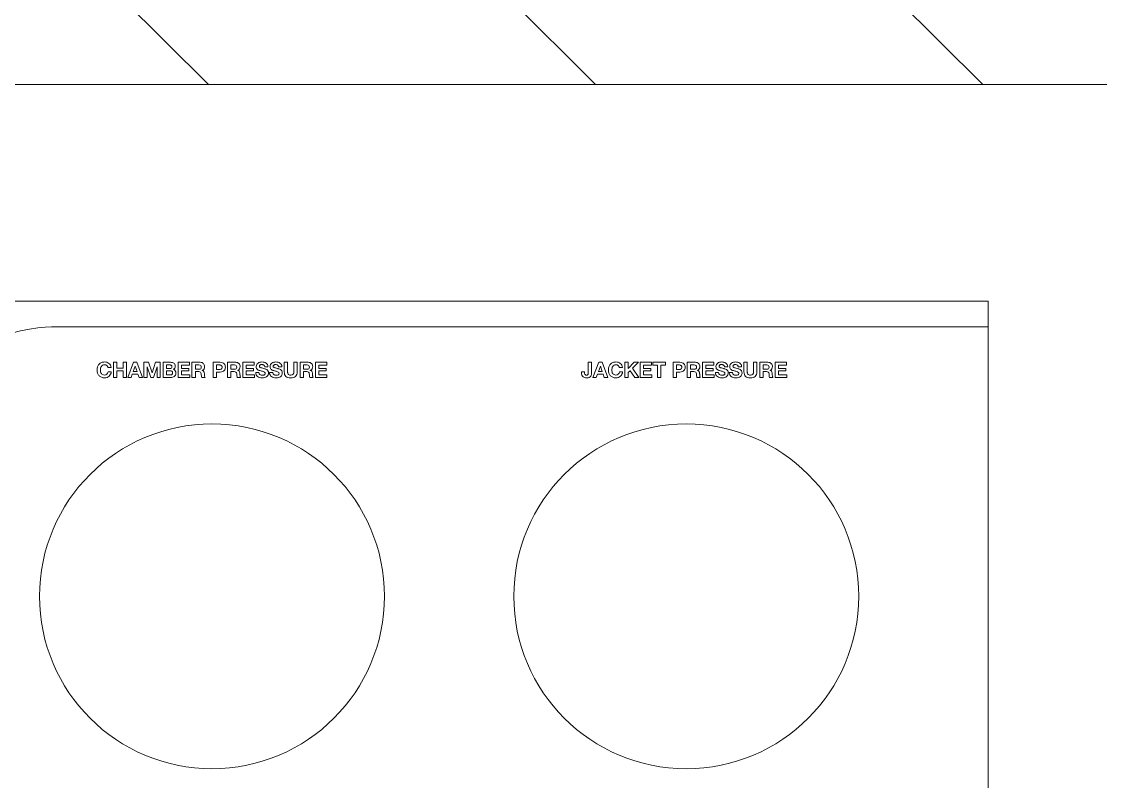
# Model space of a CAD drawing. Header units: millimetres. Extents: x 0 to 80449, y -23917 to 9476.
# Drawn here: x 10029.6 to 10279.8, y 4263.3 to 4439.6 of the extents above; entities that cross this region are included whole.
import ezdxf

# ---------------------------------------------------------------- set-up
doc = ezdxf.new("R2010")
doc.units = ezdxf.units.MM
doc.layers.get('0').update_dxf_attribs({"lineweight": 15})
doc.layers.add('D', color=3, linetype='Continuous', lineweight=13)

msp = doc.modelspace()

# ---------------------------------------------------------------- hatches: boundary and pattern name
at = {"layer": 'D'}
h = msp.add_hatch(dxfattribs=at)
h.set_pattern_fill('ANSI31', color=256, scale=20, angle=90, style=0)
h.set_pattern_definition([(135, (-17162.68, -4440.126), (-44.90128, -44.90128), [])])
h.paths.add_polyline_path([(10458.786, 4411.891), (11128.786, 4411.891), (11128.786, 5324.956), (8628.786, 5324.956), (8628.786, 4411.891), (9298.786, 4411.891), (9298.786, 2624.956), (9428.786, 2624.956), (9428.786, 4424.956), (10328.786, 4424.956), (10328.786, 2624.956), (10458.786, 2624.956)])

# ---------------------------------------------------------------- linework, layer by layer
for p, q in [((9428.786, 4424.956), (10328.786, 4424.956)), ((10253.786, 4374.706), (9503.786, 4374.706)), ((10253.786, 4154.706), (10253.786, 4374.706)), ((10038.71, 4368.706), (10253.786, 4368.706))]:
    msp.add_line(p, q)
for points in [[(10051.722, 4360.497), (10051.722, 4359.143), (10053.149, 4359.143), (10053.149, 4360.497), (10053.925, 4360.497), (10053.925, 4356.97), (10053.149, 4356.97), (10053.149, 4358.491), (10051.722, 4358.491), (10051.722, 4356.97), (10050.946, 4356.97), (10050.946, 4360.497), (10051.722, 4360.497)], [(10056.365, 4360.497), (10057.683, 4356.97), (10056.878, 4356.97), (10056.612, 4357.755), (10055.293, 4357.755), (10055.016, 4356.97), (10054.236, 4356.97), (10055.569, 4360.497), (10056.365, 4360.497)], [(10056.409, 4358.333), (10055.965, 4359.627), (10055.955, 4359.627), (10055.495, 4358.333), (10056.409, 4358.333)], [(10059.081, 4360.497), (10059.906, 4358.072), (10059.915, 4358.072), (10060.696, 4360.497), (10061.787, 4360.497), (10061.787, 4356.97), (10061.061, 4356.97), (10061.061, 4359.469), (10061.052, 4359.469), (10060.187, 4356.97), (10059.59, 4356.97), (10058.725, 4359.445), (10058.715, 4359.445), (10058.715, 4356.97), (10057.989, 4356.97), (10057.989, 4360.497), (10059.081, 4360.497)], [(10068.583, 4360.497), (10068.583, 4359.845), (10066.721, 4359.845), (10066.721, 4359.089), (10068.43, 4359.089), (10068.43, 4358.486), (10066.721, 4358.486), (10066.721, 4357.622), (10068.623, 4357.622), (10068.623, 4356.97), (10065.946, 4356.97), (10065.946, 4360.497), (10068.583, 4360.497)], [(10083.582, 4360.497), (10083.582, 4359.845), (10081.72, 4359.845), (10081.72, 4359.089), (10083.429, 4359.089), (10083.429, 4358.486), (10081.72, 4358.486), (10081.72, 4357.622), (10083.621, 4357.622), (10083.621, 4356.97), (10080.945, 4356.97), (10080.945, 4360.497), (10083.582, 4360.497)], [(10100.419, 4360.497), (10100.419, 4359.845), (10098.557, 4359.845), (10098.557, 4359.089), (10100.265, 4359.089), (10100.265, 4358.486), (10098.557, 4358.486), (10098.557, 4357.622), (10100.458, 4357.622), (10100.458, 4356.97), (10097.781, 4356.97), (10097.781, 4360.497), (10100.419, 4360.497)], [(10164.27, 4360.497), (10165.588, 4356.97), (10164.783, 4356.97), (10164.517, 4357.755), (10163.198, 4357.755), (10162.921, 4356.97), (10162.141, 4356.97), (10163.474, 4360.497), (10164.27, 4360.497)], [(10164.314, 4358.333), (10163.87, 4359.627), (10163.86, 4359.627), (10163.4, 4358.333), (10164.314, 4358.333)], [(10170.329, 4360.497), (10170.329, 4359.035), (10171.708, 4360.497), (10172.676, 4360.497), (10171.298, 4359.104), (10172.809, 4356.97), (10171.836, 4356.97), (10170.774, 4358.556), (10170.329, 4358.106), (10170.329, 4356.97), (10169.554, 4356.97), (10169.554, 4360.497), (10170.329, 4360.497)], [(10175.757, 4360.497), (10175.757, 4359.845), (10173.895, 4359.845), (10173.895, 4359.089), (10175.604, 4359.089), (10175.604, 4358.486), (10173.895, 4358.486), (10173.895, 4357.622), (10175.796, 4357.622), (10175.796, 4356.97), (10173.12, 4356.97), (10173.12, 4360.497), (10175.757, 4360.497)], [(10176.044, 4359.845), (10176.044, 4360.497), (10178.933, 4360.497), (10178.933, 4359.845), (10177.876, 4359.845), (10177.876, 4356.97), (10177.1, 4356.97), (10177.1, 4359.845), (10176.044, 4359.845)], [(10190.208, 4360.497), (10190.208, 4359.845), (10188.346, 4359.845), (10188.346, 4359.089), (10190.055, 4359.089), (10190.055, 4358.486), (10188.346, 4358.486), (10188.346, 4357.622), (10190.247, 4357.622), (10190.247, 4356.97), (10187.57, 4356.97), (10187.57, 4360.497), (10190.208, 4360.497)], [(10207.045, 4360.497), (10207.045, 4359.845), (10205.182, 4359.845), (10205.182, 4359.089), (10206.891, 4359.089), (10206.891, 4358.486), (10205.182, 4358.486), (10205.182, 4357.622), (10207.084, 4357.622), (10207.084, 4356.97), (10204.407, 4356.97), (10204.407, 4360.497), (10207.045, 4360.497)]]:
    msp.add_lwpolyline(points)
for centre in [(10073.786, 4306.206), (10183.786, 4306.206)]:
    msp.add_circle(centre, 40)
for points, knots in [([(10038.71, 4368.706), (10038.71, 4368.706), (10015.781, 4369.987), (10015.781, 4353.2), (10015.781, 4348.322), (10015.781, 4343.229), (10015.781, 4340.296)], [3, 3, 3, 3, 4, 4, 4, 4.5074258, 4.5074258, 4.5074258, 4.5074258]), ([(10049.549, 4359.556), (10049.503, 4359.63), (10049.445, 4359.695), (10049.376, 4359.751), (10049.307, 4359.807), (10049.228, 4359.85), (10049.141, 4359.882), (10049.054, 4359.913), (10048.963, 4359.929), (10048.867, 4359.929), (10048.693, 4359.929), (10048.545, 4359.895), (10048.423, 4359.827), (10048.301, 4359.76), (10048.202, 4359.669), (10048.126, 4359.556), (10048.051, 4359.442), (10047.995, 4359.313), (10047.961, 4359.168), (10047.926, 4359.023), (10047.909, 4358.873), (10047.909, 4358.719), (10047.909, 4358.57), (10047.926, 4358.426), (10047.961, 4358.286), (10047.995, 4358.146), (10048.051, 4358.02), (10048.126, 4357.909), (10048.202, 4357.797), (10048.301, 4357.707), (10048.423, 4357.639), (10048.545, 4357.572), (10048.693, 4357.538), (10048.867, 4357.538), (10049.104, 4357.538), (10049.289, 4357.611), (10049.423, 4357.755), (10049.556, 4357.9), (10049.638, 4358.091), (10049.667, 4358.328), (10049.667, 4358.328), (10050.418, 4358.328), (10050.418, 4358.328), (10050.398, 4358.108), (10050.347, 4357.909), (10050.265, 4357.731), (10050.183, 4357.553), (10050.074, 4357.402), (10049.939, 4357.276), (10049.804, 4357.151), (10049.646, 4357.056), (10049.465, 4356.99), (10049.284, 4356.924), (10049.084, 4356.891), (10048.867, 4356.891), (10048.597, 4356.891), (10048.354, 4356.938), (10048.139, 4357.032), (10047.923, 4357.126), (10047.741, 4357.255), (10047.593, 4357.42), (10047.445, 4357.584), (10047.331, 4357.778), (10047.252, 4358), (10047.173, 4358.222), (10047.134, 4358.462), (10047.134, 4358.719), (10047.134, 4358.982), (10047.173, 4359.226), (10047.252, 4359.452), (10047.331, 4359.678), (10047.445, 4359.874), (10047.593, 4360.042), (10047.741, 4360.21), (10047.923, 4360.342), (10048.139, 4360.437), (10048.354, 4360.533), (10048.597, 4360.58), (10048.867, 4360.58), (10049.062, 4360.58), (10049.245, 4360.553), (10049.418, 4360.497), (10049.591, 4360.441), (10049.745, 4360.359), (10049.882, 4360.252), (10050.019, 4360.145), (10050.132, 4360.013), (10050.221, 4359.854), (10050.309, 4359.696), (10050.365, 4359.515), (10050.388, 4359.311), (10050.388, 4359.311), (10049.638, 4359.311), (10049.638, 4359.311), (10049.625, 4359.4), (10049.595, 4359.482), (10049.549, 4359.556)], [0, 0, 0, 0, 1, 1, 1, 2, 2, 2, 3, 3, 3, 4, 4, 4, 5, 5, 5, 6, 6, 6, 7, 7, 7, 8, 8, 8, 9, 9, 9, 10, 10, 10, 11, 11, 11, 12, 12, 12, 13, 13, 13, 14, 14, 14, 15, 15, 15, 16, 16, 16, 17, 17, 17, 18, 18, 18, 19, 19, 19, 20, 20, 20, 21, 21, 21, 22, 22, 22, 23, 23, 23, 24, 24, 24, 25, 25, 25, 26, 26, 26, 27, 27, 27, 28, 28, 28, 29, 29, 29, 30, 30, 30, 31, 31, 31, 32, 32, 32, 32]), ([(10064.128, 4360.497), (10064.297, 4360.497), (10064.45, 4360.482), (10064.588, 4360.452), (10064.726, 4360.423), (10064.845, 4360.374), (10064.944, 4360.306), (10065.042, 4360.239), (10065.119, 4360.149), (10065.173, 4360.037), (10065.227, 4359.925), (10065.255, 4359.787), (10065.255, 4359.622), (10065.255, 4359.445), (10065.214, 4359.296), (10065.133, 4359.178), (10065.053, 4359.059), (10064.934, 4358.962), (10064.775, 4358.887), (10064.993, 4358.824), (10065.155, 4358.714), (10065.262, 4358.558), (10065.369, 4358.402), (10065.422, 4358.213), (10065.422, 4357.993), (10065.422, 4357.815), (10065.388, 4357.661), (10065.319, 4357.531), (10065.249, 4357.401), (10065.156, 4357.294), (10065.04, 4357.212), (10064.923, 4357.13), (10064.79, 4357.069), (10064.64, 4357.029), (10064.49, 4356.99), (10064.336, 4356.97), (10064.178, 4356.97), (10064.178, 4356.97), (10062.469, 4356.97), (10062.469, 4356.97), (10062.469, 4356.97), (10062.469, 4360.497), (10062.469, 4360.497), (10062.469, 4360.497), (10064.128, 4360.497), (10064.128, 4360.497)], [0, 0, 0, 0, 1, 1, 1, 2, 2, 2, 3, 3, 3, 4, 4, 4, 5, 5, 5, 6, 6, 6, 7, 7, 7, 8, 8, 8, 9, 9, 9, 10, 10, 10, 11, 11, 11, 12, 12, 12, 13, 13, 13, 14, 14, 14, 15, 15, 15, 15]), ([(10064.03, 4359.069), (10064.168, 4359.069), (10064.281, 4359.102), (10064.371, 4359.168), (10064.46, 4359.234), (10064.504, 4359.341), (10064.504, 4359.489), (10064.504, 4359.571), (10064.489, 4359.639), (10064.46, 4359.691), (10064.43, 4359.744), (10064.39, 4359.785), (10064.341, 4359.815), (10064.291, 4359.845), (10064.235, 4359.865), (10064.17, 4359.877), (10064.106, 4359.888), (10064.04, 4359.894), (10063.97, 4359.894), (10063.97, 4359.894), (10063.244, 4359.894), (10063.244, 4359.894), (10063.244, 4359.894), (10063.244, 4359.069), (10063.244, 4359.069), (10063.244, 4359.069), (10064.03, 4359.069), (10064.03, 4359.069)], [0, 0, 0, 0, 1, 1, 1, 2, 2, 2, 3, 3, 3, 4, 4, 4, 5, 5, 5, 6, 6, 6, 7, 7, 7, 8, 8, 8, 9, 9, 9, 9]), ([(10071.048, 4360.497), (10071.206, 4360.497), (10071.348, 4360.471), (10071.475, 4360.42), (10071.602, 4360.369), (10071.71, 4360.299), (10071.801, 4360.21), (10071.892, 4360.121), (10071.961, 4360.018), (10072.008, 4359.901), (10072.056, 4359.784), (10072.08, 4359.659), (10072.08, 4359.524), (10072.08, 4359.316), (10072.036, 4359.137), (10071.949, 4358.985), (10071.862, 4358.834), (10071.719, 4358.719), (10071.522, 4358.64), (10071.522, 4358.64), (10071.522, 4358.63), (10071.522, 4358.63), (10071.617, 4358.603), (10071.696, 4358.563), (10071.759, 4358.509), (10071.821, 4358.454), (10071.873, 4358.39), (10071.912, 4358.316), (10071.952, 4358.242), (10071.98, 4358.16), (10071.998, 4358.072), (10072.017, 4357.983), (10072.029, 4357.894), (10072.036, 4357.805), (10072.039, 4357.749), (10072.042, 4357.683), (10072.045, 4357.607), (10072.049, 4357.532), (10072.055, 4357.454), (10072.063, 4357.375), (10072.071, 4357.296), (10072.084, 4357.221), (10072.102, 4357.151), (10072.12, 4357.08), (10072.148, 4357.02), (10072.184, 4356.97), (10072.184, 4356.97), (10071.408, 4356.97), (10071.408, 4356.97), (10071.366, 4357.082), (10071.339, 4357.215), (10071.329, 4357.37), (10071.319, 4357.525), (10071.305, 4357.673), (10071.285, 4357.815), (10071.258, 4357.999), (10071.203, 4358.134), (10071.117, 4358.22), (10071.031, 4358.305), (10070.891, 4358.348), (10070.697, 4358.348), (10070.697, 4358.348), (10069.922, 4358.348), (10069.922, 4358.348), (10069.922, 4358.348), (10069.922, 4356.97), (10069.922, 4356.97), (10069.922, 4356.97), (10069.146, 4356.97), (10069.146, 4356.97), (10069.146, 4356.97), (10069.146, 4360.497), (10069.146, 4360.497), (10069.146, 4360.497), (10071.048, 4360.497), (10071.048, 4360.497)], [0, 0, 0, 0, 1, 1, 1, 2, 2, 2, 3, 3, 3, 4, 4, 4, 5, 5, 5, 6, 6, 6, 7, 7, 7, 8, 8, 8, 9, 9, 9, 10, 10, 10, 11, 11, 11, 12, 12, 12, 13, 13, 13, 14, 14, 14, 15, 15, 15, 16, 16, 16, 17, 17, 17, 18, 18, 18, 19, 19, 19, 20, 20, 20, 21, 21, 21, 22, 22, 22, 23, 23, 23, 24, 24, 24, 25, 25, 25, 25]), ([(10070.771, 4358.901), (10070.949, 4358.901), (10071.082, 4358.941), (10071.171, 4359.02), (10071.26, 4359.099), (10071.305, 4359.227), (10071.305, 4359.405), (10071.305, 4359.576), (10071.26, 4359.701), (10071.171, 4359.778), (10071.082, 4359.855), (10070.949, 4359.894), (10070.771, 4359.894), (10070.771, 4359.894), (10069.922, 4359.894), (10069.922, 4359.894), (10069.922, 4359.894), (10069.922, 4358.901), (10069.922, 4358.901), (10069.922, 4358.901), (10070.771, 4358.901), (10070.771, 4358.901)], [0, 0, 0, 0, 1, 1, 1, 2, 2, 2, 3, 3, 3, 4, 4, 4, 5, 5, 5, 6, 6, 6, 7, 7, 7, 7]), ([(10075.675, 4360.497), (10075.896, 4360.497), (10076.083, 4360.464), (10076.238, 4360.4), (10076.393, 4360.336), (10076.519, 4360.251), (10076.616, 4360.146), (10076.713, 4360.04), (10076.784, 4359.92), (10076.828, 4359.785), (10076.873, 4359.65), (10076.895, 4359.51), (10076.895, 4359.366), (10076.895, 4359.224), (10076.873, 4359.085), (10076.828, 4358.948), (10076.784, 4358.812), (10076.713, 4358.69), (10076.616, 4358.585), (10076.519, 4358.48), (10076.393, 4358.395), (10076.238, 4358.331), (10076.083, 4358.267), (10075.896, 4358.235), (10075.675, 4358.235), (10075.675, 4358.235), (10074.86, 4358.235), (10074.86, 4358.235), (10074.86, 4358.235), (10074.86, 4356.97), (10074.86, 4356.97), (10074.86, 4356.97), (10074.085, 4356.97), (10074.085, 4356.97), (10074.085, 4356.97), (10074.085, 4360.497), (10074.085, 4360.497), (10074.085, 4360.497), (10075.675, 4360.497), (10075.675, 4360.497)], [0, 0, 0, 0, 1, 1, 1, 2, 2, 2, 3, 3, 3, 4, 4, 4, 5, 5, 5, 6, 6, 6, 7, 7, 7, 8, 8, 8, 9, 9, 9, 10, 10, 10, 11, 11, 11, 12, 12, 12, 13, 13, 13, 13]), ([(10075.463, 4358.837), (10075.552, 4358.837), (10075.637, 4358.844), (10075.719, 4358.857), (10075.802, 4358.87), (10075.874, 4358.895), (10075.937, 4358.933), (10076, 4358.971), (10076.049, 4359.025), (10076.087, 4359.094), (10076.125, 4359.163), (10076.144, 4359.254), (10076.144, 4359.366), (10076.144, 4359.478), (10076.125, 4359.568), (10076.087, 4359.637), (10076.049, 4359.706), (10076, 4359.76), (10075.937, 4359.798), (10075.874, 4359.835), (10075.802, 4359.861), (10075.719, 4359.874), (10075.637, 4359.887), (10075.552, 4359.894), (10075.463, 4359.894), (10075.463, 4359.894), (10074.86, 4359.894), (10074.86, 4359.894), (10074.86, 4359.894), (10074.86, 4358.837), (10074.86, 4358.837), (10074.86, 4358.837), (10075.463, 4358.837), (10075.463, 4358.837)], [0, 0, 0, 0, 1, 1, 1, 2, 2, 2, 3, 3, 3, 4, 4, 4, 5, 5, 5, 6, 6, 6, 7, 7, 7, 8, 8, 8, 9, 9, 9, 10, 10, 10, 11, 11, 11, 11]), ([(10079.281, 4360.497), (10079.438, 4360.497), (10079.581, 4360.471), (10079.708, 4360.42), (10079.834, 4360.369), (10079.943, 4360.299), (10080.034, 4360.21), (10080.124, 4360.121), (10080.193, 4360.018), (10080.241, 4359.901), (10080.289, 4359.784), (10080.313, 4359.659), (10080.313, 4359.524), (10080.313, 4359.316), (10080.269, 4359.137), (10080.182, 4358.985), (10080.095, 4358.834), (10079.952, 4358.719), (10079.755, 4358.64), (10079.755, 4358.64), (10079.755, 4358.63), (10079.755, 4358.63), (10079.85, 4358.603), (10079.929, 4358.563), (10079.992, 4358.509), (10080.054, 4358.454), (10080.105, 4358.39), (10080.145, 4358.316), (10080.184, 4358.242), (10080.213, 4358.16), (10080.231, 4358.072), (10080.249, 4357.983), (10080.261, 4357.894), (10080.268, 4357.805), (10080.271, 4357.749), (10080.275, 4357.683), (10080.278, 4357.607), (10080.281, 4357.532), (10080.287, 4357.454), (10080.296, 4357.375), (10080.303, 4357.296), (10080.317, 4357.221), (10080.335, 4357.151), (10080.353, 4357.08), (10080.38, 4357.02), (10080.416, 4356.97), (10080.416, 4356.97), (10079.641, 4356.97), (10079.641, 4356.97), (10079.598, 4357.082), (10079.572, 4357.215), (10079.562, 4357.37), (10079.552, 4357.525), (10079.537, 4357.673), (10079.518, 4357.815), (10079.491, 4357.999), (10079.435, 4358.134), (10079.35, 4358.22), (10079.264, 4358.305), (10079.124, 4358.348), (10078.93, 4358.348), (10078.93, 4358.348), (10078.154, 4358.348), (10078.154, 4358.348), (10078.154, 4358.348), (10078.154, 4356.97), (10078.154, 4356.97), (10078.154, 4356.97), (10077.379, 4356.97), (10077.379, 4356.97), (10077.379, 4356.97), (10077.379, 4360.497), (10077.379, 4360.497), (10077.379, 4360.497), (10079.281, 4360.497), (10079.281, 4360.497)], [0, 0, 0, 0, 1, 1, 1, 2, 2, 2, 3, 3, 3, 4, 4, 4, 5, 5, 5, 6, 6, 6, 7, 7, 7, 8, 8, 8, 9, 9, 9, 10, 10, 10, 11, 11, 11, 12, 12, 12, 13, 13, 13, 14, 14, 14, 15, 15, 15, 16, 16, 16, 17, 17, 17, 18, 18, 18, 19, 19, 19, 20, 20, 20, 21, 21, 21, 22, 22, 22, 23, 23, 23, 24, 24, 24, 25, 25, 25, 25]), ([(10079.004, 4358.901), (10079.182, 4358.901), (10079.315, 4358.941), (10079.404, 4359.02), (10079.493, 4359.099), (10079.537, 4359.227), (10079.537, 4359.405), (10079.537, 4359.576), (10079.493, 4359.701), (10079.404, 4359.778), (10079.315, 4359.855), (10079.182, 4359.894), (10079.004, 4359.894), (10079.004, 4359.894), (10078.154, 4359.894), (10078.154, 4359.894), (10078.154, 4359.894), (10078.154, 4358.901), (10078.154, 4358.901), (10078.154, 4358.901), (10079.004, 4358.901), (10079.004, 4358.901)], [0, 0, 0, 0, 1, 1, 1, 2, 2, 2, 3, 3, 3, 4, 4, 4, 5, 5, 5, 6, 6, 6, 7, 7, 7, 7]), ([(10084.738, 4357.839), (10084.781, 4357.757), (10084.837, 4357.69), (10084.908, 4357.639), (10084.979, 4357.588), (10085.062, 4357.551), (10085.158, 4357.526), (10085.253, 4357.501), (10085.352, 4357.489), (10085.454, 4357.489), (10085.523, 4357.489), (10085.597, 4357.495), (10085.676, 4357.506), (10085.755, 4357.518), (10085.829, 4357.54), (10085.898, 4357.573), (10085.968, 4357.606), (10086.025, 4357.651), (10086.071, 4357.708), (10086.117, 4357.766), (10086.141, 4357.839), (10086.141, 4357.928), (10086.141, 4358.024), (10086.11, 4358.101), (10086.049, 4358.16), (10085.988, 4358.22), (10085.908, 4358.269), (10085.809, 4358.309), (10085.711, 4358.348), (10085.599, 4358.383), (10085.474, 4358.412), (10085.348, 4358.442), (10085.222, 4358.475), (10085.094, 4358.511), (10084.962, 4358.544), (10084.833, 4358.584), (10084.708, 4358.632), (10084.583, 4358.68), (10084.471, 4358.741), (10084.372, 4358.817), (10084.274, 4358.893), (10084.194, 4358.988), (10084.133, 4359.101), (10084.072, 4359.215), (10084.041, 4359.352), (10084.041, 4359.514), (10084.041, 4359.695), (10084.08, 4359.852), (10084.158, 4359.985), (10084.235, 4360.119), (10084.336, 4360.23), (10084.461, 4360.319), (10084.586, 4360.408), (10084.728, 4360.474), (10084.886, 4360.516), (10085.044, 4360.559), (10085.202, 4360.58), (10085.36, 4360.58), (10085.545, 4360.58), (10085.722, 4360.56), (10085.891, 4360.519), (10086.061, 4360.478), (10086.211, 4360.411), (10086.343, 4360.319), (10086.475, 4360.226), (10086.579, 4360.109), (10086.657, 4359.966), (10086.734, 4359.822), (10086.773, 4359.649), (10086.773, 4359.445), (10086.773, 4359.445), (10086.022, 4359.445), (10086.022, 4359.445), (10086.015, 4359.55), (10085.993, 4359.637), (10085.955, 4359.706), (10085.917, 4359.776), (10085.867, 4359.83), (10085.805, 4359.869), (10085.742, 4359.909), (10085.671, 4359.937), (10085.59, 4359.953), (10085.509, 4359.97), (10085.421, 4359.978), (10085.325, 4359.978), (10085.263, 4359.978), (10085.2, 4359.971), (10085.138, 4359.958), (10085.075, 4359.945), (10085.018, 4359.922), (10084.967, 4359.889), (10084.916, 4359.856), (10084.874, 4359.815), (10084.842, 4359.766), (10084.809, 4359.716), (10084.792, 4359.654), (10084.792, 4359.578), (10084.792, 4359.509), (10084.805, 4359.453), (10084.832, 4359.41), (10084.858, 4359.367), (10084.91, 4359.328), (10084.987, 4359.291), (10085.065, 4359.255), (10085.172, 4359.219), (10085.308, 4359.183), (10085.445, 4359.146), (10085.623, 4359.1), (10085.844, 4359.044), (10085.91, 4359.031), (10086.001, 4359.007), (10086.118, 4358.973), (10086.235, 4358.938), (10086.351, 4358.883), (10086.466, 4358.807), (10086.582, 4358.732), (10086.681, 4358.63), (10086.765, 4358.504), (10086.849, 4358.377), (10086.891, 4358.215), (10086.891, 4358.017), (10086.891, 4357.856), (10086.86, 4357.706), (10086.798, 4357.568), (10086.735, 4357.429), (10086.642, 4357.31), (10086.518, 4357.21), (10086.395, 4357.109), (10086.242, 4357.031), (10086.059, 4356.975), (10085.876, 4356.919), (10085.665, 4356.891), (10085.424, 4356.891), (10085.23, 4356.891), (10085.042, 4356.915), (10084.859, 4356.963), (10084.676, 4357.01), (10084.515, 4357.085), (10084.375, 4357.188), (10084.235, 4357.29), (10084.124, 4357.42), (10084.041, 4357.578), (10083.959, 4357.736), (10083.919, 4357.923), (10083.923, 4358.141), (10083.923, 4358.141), (10084.674, 4358.141), (10084.674, 4358.141), (10084.674, 4358.022), (10084.695, 4357.922), (10084.738, 4357.839)], [0, 0, 0, 0, 1, 1, 1, 2, 2, 2, 3, 3, 3, 4, 4, 4, 5, 5, 5, 6, 6, 6, 7, 7, 7, 8, 8, 8, 9, 9, 9, 10, 10, 10, 11, 11, 11, 12, 12, 12, 13, 13, 13, 14, 14, 14, 15, 15, 15, 16, 16, 16, 17, 17, 17, 18, 18, 18, 19, 19, 19, 20, 20, 20, 21, 21, 21, 22, 22, 22, 23, 23, 23, 24, 24, 24, 25, 25, 25, 26, 26, 26, 27, 27, 27, 28, 28, 28, 29, 29, 29, 30, 30, 30, 31, 31, 31, 32, 32, 32, 33, 33, 33, 34, 34, 34, 35, 35, 35, 36, 36, 36, 37, 37, 37, 38, 38, 38, 39, 39, 39, 40, 40, 40, 41, 41, 41, 42, 42, 42, 43, 43, 43, 44, 44, 44, 45, 45, 45, 46, 46, 46, 47, 47, 47, 48, 48, 48, 49, 49, 49, 50, 50, 50, 50]), ([(10087.943, 4357.839), (10087.986, 4357.757), (10088.043, 4357.69), (10088.114, 4357.639), (10088.184, 4357.588), (10088.268, 4357.551), (10088.363, 4357.526), (10088.458, 4357.501), (10088.557, 4357.489), (10088.659, 4357.489), (10088.728, 4357.489), (10088.803, 4357.495), (10088.881, 4357.506), (10088.961, 4357.518), (10089.035, 4357.54), (10089.104, 4357.573), (10089.173, 4357.606), (10089.23, 4357.651), (10089.277, 4357.708), (10089.323, 4357.766), (10089.346, 4357.839), (10089.346, 4357.928), (10089.346, 4358.024), (10089.315, 4358.101), (10089.255, 4358.16), (10089.194, 4358.22), (10089.114, 4358.269), (10089.015, 4358.309), (10088.916, 4358.348), (10088.804, 4358.383), (10088.679, 4358.412), (10088.554, 4358.442), (10088.427, 4358.475), (10088.299, 4358.511), (10088.167, 4358.544), (10088.039, 4358.584), (10087.913, 4358.632), (10087.788, 4358.68), (10087.676, 4358.741), (10087.578, 4358.817), (10087.479, 4358.893), (10087.399, 4358.988), (10087.338, 4359.101), (10087.277, 4359.215), (10087.247, 4359.352), (10087.247, 4359.514), (10087.247, 4359.695), (10087.285, 4359.852), (10087.363, 4359.985), (10087.44, 4360.119), (10087.541, 4360.23), (10087.667, 4360.319), (10087.792, 4360.408), (10087.933, 4360.474), (10088.091, 4360.516), (10088.249, 4360.559), (10088.407, 4360.58), (10088.566, 4360.58), (10088.75, 4360.58), (10088.927, 4360.56), (10089.096, 4360.519), (10089.266, 4360.478), (10089.416, 4360.411), (10089.548, 4360.319), (10089.68, 4360.226), (10089.784, 4360.109), (10089.862, 4359.966), (10089.939, 4359.822), (10089.978, 4359.649), (10089.978, 4359.445), (10089.978, 4359.445), (10089.227, 4359.445), (10089.227, 4359.445), (10089.221, 4359.55), (10089.198, 4359.637), (10089.16, 4359.706), (10089.123, 4359.776), (10089.073, 4359.83), (10089.01, 4359.869), (10088.947, 4359.909), (10088.876, 4359.937), (10088.795, 4359.953), (10088.714, 4359.97), (10088.627, 4359.978), (10088.531, 4359.978), (10088.468, 4359.978), (10088.406, 4359.971), (10088.343, 4359.958), (10088.281, 4359.945), (10088.224, 4359.922), (10088.173, 4359.889), (10088.122, 4359.856), (10088.08, 4359.815), (10088.047, 4359.766), (10088.014, 4359.716), (10087.997, 4359.654), (10087.997, 4359.578), (10087.997, 4359.509), (10088.011, 4359.453), (10088.037, 4359.41), (10088.063, 4359.367), (10088.115, 4359.328), (10088.192, 4359.291), (10088.27, 4359.255), (10088.377, 4359.219), (10088.514, 4359.183), (10088.65, 4359.146), (10088.829, 4359.1), (10089.05, 4359.044), (10089.115, 4359.031), (10089.207, 4359.007), (10089.323, 4358.973), (10089.441, 4358.938), (10089.556, 4358.883), (10089.672, 4358.807), (10089.787, 4358.732), (10089.887, 4358.63), (10089.97, 4358.504), (10090.054, 4358.377), (10090.097, 4358.215), (10090.097, 4358.017), (10090.097, 4357.856), (10090.065, 4357.706), (10090.003, 4357.568), (10089.94, 4357.429), (10089.847, 4357.31), (10089.724, 4357.21), (10089.6, 4357.109), (10089.447, 4357.031), (10089.264, 4356.975), (10089.082, 4356.919), (10088.87, 4356.891), (10088.63, 4356.891), (10088.435, 4356.891), (10088.247, 4356.915), (10088.064, 4356.963), (10087.881, 4357.01), (10087.72, 4357.085), (10087.58, 4357.188), (10087.44, 4357.29), (10087.329, 4357.42), (10087.247, 4357.578), (10087.164, 4357.736), (10087.125, 4357.923), (10087.128, 4358.141), (10087.128, 4358.141), (10087.879, 4358.141), (10087.879, 4358.141), (10087.879, 4358.022), (10087.9, 4357.922), (10087.943, 4357.839)], [0, 0, 0, 0, 1, 1, 1, 2, 2, 2, 3, 3, 3, 4, 4, 4, 5, 5, 5, 6, 6, 6, 7, 7, 7, 8, 8, 8, 9, 9, 9, 10, 10, 10, 11, 11, 11, 12, 12, 12, 13, 13, 13, 14, 14, 14, 15, 15, 15, 16, 16, 16, 17, 17, 17, 18, 18, 18, 19, 19, 19, 20, 20, 20, 21, 21, 21, 22, 22, 22, 23, 23, 23, 24, 24, 24, 25, 25, 25, 26, 26, 26, 27, 27, 27, 28, 28, 28, 29, 29, 29, 30, 30, 30, 31, 31, 31, 32, 32, 32, 33, 33, 33, 34, 34, 34, 35, 35, 35, 36, 36, 36, 37, 37, 37, 38, 38, 38, 39, 39, 39, 40, 40, 40, 41, 41, 41, 42, 42, 42, 43, 43, 43, 44, 44, 44, 45, 45, 45, 46, 46, 46, 47, 47, 47, 48, 48, 48, 49, 49, 49, 50, 50, 50, 50]), ([(10093.149, 4357.239), (10092.882, 4357.007), (10092.513, 4356.891), (10092.042, 4356.891), (10091.565, 4356.891), (10091.196, 4357.006), (10090.934, 4357.237), (10090.672, 4357.467), (10090.541, 4357.823), (10090.541, 4358.304), (10090.541, 4358.304), (10090.541, 4360.497), (10090.541, 4360.497), (10090.541, 4360.497), (10091.316, 4360.497), (10091.316, 4360.497), (10091.316, 4360.497), (10091.316, 4358.304), (10091.316, 4358.304), (10091.316, 4358.208), (10091.325, 4358.114), (10091.341, 4358.022), (10091.357, 4357.93), (10091.392, 4357.849), (10091.445, 4357.778), (10091.497, 4357.707), (10091.571, 4357.649), (10091.665, 4357.605), (10091.758, 4357.56), (10091.885, 4357.538), (10092.042, 4357.538), (10092.319, 4357.538), (10092.51, 4357.6), (10092.615, 4357.723), (10092.721, 4357.847), (10092.773, 4358.04), (10092.773, 4358.304), (10092.773, 4358.304), (10092.773, 4360.497), (10092.773, 4360.497), (10092.773, 4360.497), (10093.549, 4360.497), (10093.549, 4360.497), (10093.549, 4360.497), (10093.549, 4358.304), (10093.549, 4358.304), (10093.549, 4357.826), (10093.416, 4357.471), (10093.149, 4357.239)], [0, 0, 0, 0, 1, 1, 1, 2, 2, 2, 3, 3, 3, 4, 4, 4, 5, 5, 5, 6, 6, 6, 7, 7, 7, 8, 8, 8, 9, 9, 9, 10, 10, 10, 11, 11, 11, 12, 12, 12, 13, 13, 13, 14, 14, 14, 15, 15, 15, 16, 16, 16, 16]), ([(10096.117, 4360.497), (10096.275, 4360.497), (10096.418, 4360.471), (10096.544, 4360.42), (10096.671, 4360.369), (10096.78, 4360.299), (10096.87, 4360.21), (10096.961, 4360.121), (10097.03, 4360.018), (10097.078, 4359.901), (10097.125, 4359.784), (10097.149, 4359.659), (10097.149, 4359.524), (10097.149, 4359.316), (10097.106, 4359.137), (10097.018, 4358.985), (10096.931, 4358.834), (10096.789, 4358.719), (10096.591, 4358.64), (10096.591, 4358.64), (10096.591, 4358.63), (10096.591, 4358.63), (10096.687, 4358.603), (10096.766, 4358.563), (10096.828, 4358.509), (10096.891, 4358.454), (10096.942, 4358.39), (10096.981, 4358.316), (10097.021, 4358.242), (10097.05, 4358.16), (10097.068, 4358.072), (10097.086, 4357.983), (10097.098, 4357.894), (10097.105, 4357.805), (10097.108, 4357.749), (10097.111, 4357.683), (10097.115, 4357.607), (10097.118, 4357.532), (10097.124, 4357.454), (10097.132, 4357.375), (10097.14, 4357.296), (10097.153, 4357.221), (10097.171, 4357.151), (10097.19, 4357.08), (10097.217, 4357.02), (10097.253, 4356.97), (10097.253, 4356.97), (10096.478, 4356.97), (10096.478, 4356.97), (10096.435, 4357.082), (10096.408, 4357.215), (10096.399, 4357.37), (10096.389, 4357.525), (10096.374, 4357.673), (10096.354, 4357.815), (10096.328, 4357.999), (10096.272, 4358.134), (10096.186, 4358.22), (10096.101, 4358.305), (10095.96, 4358.348), (10095.766, 4358.348), (10095.766, 4358.348), (10094.991, 4358.348), (10094.991, 4358.348), (10094.991, 4358.348), (10094.991, 4356.97), (10094.991, 4356.97), (10094.991, 4356.97), (10094.215, 4356.97), (10094.215, 4356.97), (10094.215, 4356.97), (10094.215, 4360.497), (10094.215, 4360.497), (10094.215, 4360.497), (10096.117, 4360.497), (10096.117, 4360.497)], [0, 0, 0, 0, 1, 1, 1, 2, 2, 2, 3, 3, 3, 4, 4, 4, 5, 5, 5, 6, 6, 6, 7, 7, 7, 8, 8, 8, 9, 9, 9, 10, 10, 10, 11, 11, 11, 12, 12, 12, 13, 13, 13, 14, 14, 14, 15, 15, 15, 16, 16, 16, 17, 17, 17, 18, 18, 18, 19, 19, 19, 20, 20, 20, 21, 21, 21, 22, 22, 22, 23, 23, 23, 24, 24, 24, 25, 25, 25, 25]), ([(10095.841, 4358.901), (10096.018, 4358.901), (10096.152, 4358.941), (10096.241, 4359.02), (10096.329, 4359.099), (10096.374, 4359.227), (10096.374, 4359.405), (10096.374, 4359.576), (10096.329, 4359.701), (10096.241, 4359.778), (10096.152, 4359.855), (10096.018, 4359.894), (10095.841, 4359.894), (10095.841, 4359.894), (10094.991, 4359.894), (10094.991, 4359.894), (10094.991, 4359.894), (10094.991, 4358.901), (10094.991, 4358.901), (10094.991, 4358.901), (10095.841, 4358.901), (10095.841, 4358.901)], [0, 0, 0, 0, 1, 1, 1, 2, 2, 2, 3, 3, 3, 4, 4, 4, 5, 5, 5, 6, 6, 6, 7, 7, 7, 7]), ([(10161.795, 4357.701), (10161.772, 4357.563), (10161.719, 4357.434), (10161.637, 4357.313), (10161.555, 4357.193), (10161.436, 4357.093), (10161.281, 4357.012), (10161.127, 4356.932), (10160.917, 4356.891), (10160.654, 4356.891), (10160.506, 4356.891), (10160.363, 4356.912), (10160.224, 4356.953), (10160.086, 4356.994), (10159.963, 4357.058), (10159.854, 4357.146), (10159.745, 4357.233), (10159.658, 4357.345), (10159.592, 4357.481), (10159.526, 4357.618), (10159.494, 4357.783), (10159.494, 4357.978), (10159.494, 4357.978), (10159.494, 4358.284), (10159.494, 4358.284), (10159.494, 4358.284), (10160.195, 4358.284), (10160.195, 4358.284), (10160.195, 4358.284), (10160.195, 4358.126), (10160.195, 4358.126), (10160.195, 4358.04), (10160.201, 4357.961), (10160.215, 4357.889), (10160.228, 4357.816), (10160.251, 4357.755), (10160.284, 4357.704), (10160.317, 4357.652), (10160.362, 4357.612), (10160.42, 4357.583), (10160.477, 4357.553), (10160.552, 4357.538), (10160.644, 4357.538), (10160.746, 4357.538), (10160.825, 4357.556), (10160.881, 4357.593), (10160.937, 4357.629), (10160.978, 4357.676), (10161.002, 4357.733), (10161.027, 4357.791), (10161.042, 4357.853), (10161.047, 4357.921), (10161.052, 4357.988), (10161.054, 4358.053), (10161.054, 4358.116), (10161.054, 4358.116), (10161.054, 4360.497), (10161.054, 4360.497), (10161.054, 4360.497), (10161.83, 4360.497), (10161.83, 4360.497), (10161.83, 4360.497), (10161.83, 4358.081), (10161.83, 4358.081), (10161.83, 4357.966), (10161.818, 4357.839), (10161.795, 4357.701)], [0, 0, 0, 0, 1, 1, 1, 2, 2, 2, 3, 3, 3, 4, 4, 4, 5, 5, 5, 6, 6, 6, 7, 7, 7, 8, 8, 8, 9, 9, 9, 10, 10, 10, 11, 11, 11, 12, 12, 12, 13, 13, 13, 14, 14, 14, 15, 15, 15, 16, 16, 16, 17, 17, 17, 18, 18, 18, 19, 19, 19, 20, 20, 20, 21, 21, 21, 22, 22, 22, 22]), ([(10168.156, 4359.556), (10168.11, 4359.63), (10168.053, 4359.695), (10167.983, 4359.751), (10167.914, 4359.807), (10167.836, 4359.85), (10167.749, 4359.882), (10167.662, 4359.913), (10167.57, 4359.929), (10167.475, 4359.929), (10167.3, 4359.929), (10167.152, 4359.895), (10167.03, 4359.827), (10166.908, 4359.76), (10166.81, 4359.669), (10166.734, 4359.556), (10166.658, 4359.442), (10166.603, 4359.313), (10166.568, 4359.168), (10166.534, 4359.023), (10166.517, 4358.873), (10166.517, 4358.719), (10166.517, 4358.57), (10166.534, 4358.426), (10166.568, 4358.286), (10166.603, 4358.146), (10166.658, 4358.02), (10166.734, 4357.909), (10166.81, 4357.797), (10166.908, 4357.707), (10167.03, 4357.639), (10167.152, 4357.572), (10167.3, 4357.538), (10167.475, 4357.538), (10167.712, 4357.538), (10167.897, 4357.611), (10168.031, 4357.755), (10168.164, 4357.9), (10168.245, 4358.091), (10168.275, 4358.328), (10168.275, 4358.328), (10169.025, 4358.328), (10169.025, 4358.328), (10169.006, 4358.108), (10168.955, 4357.909), (10168.873, 4357.731), (10168.79, 4357.553), (10168.681, 4357.402), (10168.547, 4357.276), (10168.412, 4357.151), (10168.253, 4357.056), (10168.072, 4356.99), (10167.891, 4356.924), (10167.692, 4356.891), (10167.475, 4356.891), (10167.205, 4356.891), (10166.962, 4356.938), (10166.746, 4357.032), (10166.531, 4357.126), (10166.349, 4357.255), (10166.201, 4357.42), (10166.052, 4357.584), (10165.939, 4357.778), (10165.86, 4358), (10165.781, 4358.222), (10165.741, 4358.462), (10165.741, 4358.719), (10165.741, 4358.982), (10165.781, 4359.226), (10165.86, 4359.452), (10165.939, 4359.678), (10166.052, 4359.874), (10166.201, 4360.042), (10166.349, 4360.21), (10166.531, 4360.342), (10166.746, 4360.437), (10166.962, 4360.533), (10167.205, 4360.58), (10167.475, 4360.58), (10167.669, 4360.58), (10167.852, 4360.553), (10168.025, 4360.497), (10168.198, 4360.441), (10168.353, 4360.359), (10168.49, 4360.252), (10168.626, 4360.145), (10168.739, 4360.013), (10168.828, 4359.854), (10168.917, 4359.696), (10168.973, 4359.515), (10168.996, 4359.311), (10168.996, 4359.311), (10168.245, 4359.311), (10168.245, 4359.311), (10168.232, 4359.4), (10168.202, 4359.482), (10168.156, 4359.556)], [0, 0, 0, 0, 1, 1, 1, 2, 2, 2, 3, 3, 3, 4, 4, 4, 5, 5, 5, 6, 6, 6, 7, 7, 7, 8, 8, 8, 9, 9, 9, 10, 10, 10, 11, 11, 11, 12, 12, 12, 13, 13, 13, 14, 14, 14, 15, 15, 15, 16, 16, 16, 17, 17, 17, 18, 18, 18, 19, 19, 19, 20, 20, 20, 21, 21, 21, 22, 22, 22, 23, 23, 23, 24, 24, 24, 25, 25, 25, 26, 26, 26, 27, 27, 27, 28, 28, 28, 29, 29, 29, 30, 30, 30, 31, 31, 31, 32, 32, 32, 32]), ([(10182.301, 4360.497), (10182.522, 4360.497), (10182.709, 4360.464), (10182.864, 4360.4), (10183.019, 4360.336), (10183.145, 4360.251), (10183.242, 4360.146), (10183.339, 4360.04), (10183.41, 4359.92), (10183.454, 4359.785), (10183.499, 4359.65), (10183.521, 4359.51), (10183.521, 4359.366), (10183.521, 4359.224), (10183.499, 4359.085), (10183.454, 4358.948), (10183.41, 4358.812), (10183.339, 4358.69), (10183.242, 4358.585), (10183.145, 4358.48), (10183.019, 4358.395), (10182.864, 4358.331), (10182.709, 4358.267), (10182.522, 4358.235), (10182.301, 4358.235), (10182.301, 4358.235), (10181.486, 4358.235), (10181.486, 4358.235), (10181.486, 4358.235), (10181.486, 4356.97), (10181.486, 4356.97), (10181.486, 4356.97), (10180.711, 4356.97), (10180.711, 4356.97), (10180.711, 4356.97), (10180.711, 4360.497), (10180.711, 4360.497), (10180.711, 4360.497), (10182.301, 4360.497), (10182.301, 4360.497)], [0, 0, 0, 0, 1, 1, 1, 2, 2, 2, 3, 3, 3, 4, 4, 4, 5, 5, 5, 6, 6, 6, 7, 7, 7, 8, 8, 8, 9, 9, 9, 10, 10, 10, 11, 11, 11, 12, 12, 12, 13, 13, 13, 13]), ([(10182.089, 4358.837), (10182.177, 4358.837), (10182.263, 4358.844), (10182.345, 4358.857), (10182.428, 4358.87), (10182.5, 4358.895), (10182.563, 4358.933), (10182.625, 4358.971), (10182.675, 4359.025), (10182.713, 4359.094), (10182.751, 4359.163), (10182.77, 4359.254), (10182.77, 4359.366), (10182.77, 4359.478), (10182.751, 4359.568), (10182.713, 4359.637), (10182.675, 4359.706), (10182.625, 4359.76), (10182.563, 4359.798), (10182.5, 4359.835), (10182.428, 4359.861), (10182.345, 4359.874), (10182.263, 4359.887), (10182.177, 4359.894), (10182.089, 4359.894), (10182.089, 4359.894), (10181.486, 4359.894), (10181.486, 4359.894), (10181.486, 4359.894), (10181.486, 4358.837), (10181.486, 4358.837), (10181.486, 4358.837), (10182.089, 4358.837), (10182.089, 4358.837)], [0, 0, 0, 0, 1, 1, 1, 2, 2, 2, 3, 3, 3, 4, 4, 4, 5, 5, 5, 6, 6, 6, 7, 7, 7, 8, 8, 8, 9, 9, 9, 10, 10, 10, 11, 11, 11, 11]), ([(10185.906, 4360.497), (10186.064, 4360.497), (10186.207, 4360.471), (10186.334, 4360.42), (10186.46, 4360.369), (10186.569, 4360.299), (10186.66, 4360.21), (10186.75, 4360.121), (10186.819, 4360.018), (10186.867, 4359.901), (10186.915, 4359.784), (10186.939, 4359.659), (10186.939, 4359.524), (10186.939, 4359.316), (10186.895, 4359.137), (10186.808, 4358.985), (10186.721, 4358.834), (10186.578, 4358.719), (10186.381, 4358.64), (10186.381, 4358.64), (10186.381, 4358.63), (10186.381, 4358.63), (10186.476, 4358.603), (10186.555, 4358.563), (10186.618, 4358.509), (10186.68, 4358.454), (10186.731, 4358.39), (10186.77, 4358.316), (10186.81, 4358.242), (10186.839, 4358.16), (10186.857, 4358.072), (10186.875, 4357.983), (10186.887, 4357.894), (10186.894, 4357.805), (10186.897, 4357.749), (10186.901, 4357.683), (10186.904, 4357.607), (10186.907, 4357.532), (10186.913, 4357.454), (10186.921, 4357.375), (10186.929, 4357.296), (10186.943, 4357.221), (10186.961, 4357.151), (10186.979, 4357.08), (10187.006, 4357.02), (10187.042, 4356.97), (10187.042, 4356.97), (10186.267, 4356.97), (10186.267, 4356.97), (10186.224, 4357.082), (10186.198, 4357.215), (10186.188, 4357.37), (10186.178, 4357.525), (10186.163, 4357.673), (10186.143, 4357.815), (10186.117, 4357.999), (10186.061, 4358.134), (10185.975, 4358.22), (10185.89, 4358.305), (10185.75, 4358.348), (10185.556, 4358.348), (10185.556, 4358.348), (10184.78, 4358.348), (10184.78, 4358.348), (10184.78, 4358.348), (10184.78, 4356.97), (10184.78, 4356.97), (10184.78, 4356.97), (10184.005, 4356.97), (10184.005, 4356.97), (10184.005, 4356.97), (10184.005, 4360.497), (10184.005, 4360.497), (10184.005, 4360.497), (10185.906, 4360.497), (10185.906, 4360.497)], [0, 0, 0, 0, 1, 1, 1, 2, 2, 2, 3, 3, 3, 4, 4, 4, 5, 5, 5, 6, 6, 6, 7, 7, 7, 8, 8, 8, 9, 9, 9, 10, 10, 10, 11, 11, 11, 12, 12, 12, 13, 13, 13, 14, 14, 14, 15, 15, 15, 16, 16, 16, 17, 17, 17, 18, 18, 18, 19, 19, 19, 20, 20, 20, 21, 21, 21, 22, 22, 22, 23, 23, 23, 24, 24, 24, 25, 25, 25, 25]), ([(10185.63, 4358.901), (10185.808, 4358.901), (10185.941, 4358.941), (10186.03, 4359.02), (10186.119, 4359.099), (10186.163, 4359.227), (10186.163, 4359.405), (10186.163, 4359.576), (10186.119, 4359.701), (10186.03, 4359.778), (10185.941, 4359.855), (10185.808, 4359.894), (10185.63, 4359.894), (10185.63, 4359.894), (10184.78, 4359.894), (10184.78, 4359.894), (10184.78, 4359.894), (10184.78, 4358.901), (10184.78, 4358.901), (10184.78, 4358.901), (10185.63, 4358.901), (10185.63, 4358.901)], [0, 0, 0, 0, 1, 1, 1, 2, 2, 2, 3, 3, 3, 4, 4, 4, 5, 5, 5, 6, 6, 6, 7, 7, 7, 7]), ([(10191.364, 4357.839), (10191.407, 4357.757), (10191.463, 4357.69), (10191.534, 4357.639), (10191.605, 4357.588), (10191.688, 4357.551), (10191.783, 4357.526), (10191.879, 4357.501), (10191.978, 4357.489), (10192.08, 4357.489), (10192.149, 4357.489), (10192.223, 4357.495), (10192.302, 4357.506), (10192.381, 4357.518), (10192.455, 4357.54), (10192.524, 4357.573), (10192.593, 4357.606), (10192.651, 4357.651), (10192.697, 4357.708), (10192.743, 4357.766), (10192.766, 4357.839), (10192.766, 4357.928), (10192.766, 4358.024), (10192.736, 4358.101), (10192.675, 4358.16), (10192.614, 4358.22), (10192.534, 4358.269), (10192.435, 4358.309), (10192.337, 4358.348), (10192.225, 4358.383), (10192.1, 4358.412), (10191.974, 4358.442), (10191.848, 4358.475), (10191.719, 4358.511), (10191.587, 4358.544), (10191.459, 4358.584), (10191.334, 4358.632), (10191.209, 4358.68), (10191.097, 4358.741), (10190.998, 4358.817), (10190.899, 4358.893), (10190.82, 4358.988), (10190.759, 4359.101), (10190.698, 4359.215), (10190.667, 4359.352), (10190.667, 4359.514), (10190.667, 4359.695), (10190.706, 4359.852), (10190.783, 4359.985), (10190.861, 4360.119), (10190.962, 4360.23), (10191.087, 4360.319), (10191.212, 4360.408), (10191.354, 4360.474), (10191.512, 4360.516), (10191.67, 4360.559), (10191.828, 4360.58), (10191.986, 4360.58), (10192.17, 4360.58), (10192.347, 4360.56), (10192.517, 4360.519), (10192.686, 4360.478), (10192.837, 4360.411), (10192.969, 4360.319), (10193.101, 4360.226), (10193.205, 4360.109), (10193.282, 4359.966), (10193.36, 4359.822), (10193.399, 4359.649), (10193.399, 4359.445), (10193.399, 4359.445), (10192.648, 4359.445), (10192.648, 4359.445), (10192.641, 4359.55), (10192.619, 4359.637), (10192.581, 4359.706), (10192.543, 4359.776), (10192.493, 4359.83), (10192.43, 4359.869), (10192.368, 4359.909), (10192.296, 4359.937), (10192.215, 4359.953), (10192.135, 4359.97), (10192.047, 4359.978), (10191.951, 4359.978), (10191.889, 4359.978), (10191.826, 4359.971), (10191.764, 4359.958), (10191.701, 4359.945), (10191.644, 4359.922), (10191.593, 4359.889), (10191.542, 4359.856), (10191.5, 4359.815), (10191.468, 4359.766), (10191.434, 4359.716), (10191.418, 4359.654), (10191.418, 4359.578), (10191.418, 4359.509), (10191.431, 4359.453), (10191.458, 4359.41), (10191.484, 4359.367), (10191.536, 4359.328), (10191.613, 4359.291), (10191.69, 4359.255), (10191.798, 4359.219), (10191.934, 4359.183), (10192.071, 4359.146), (10192.249, 4359.1), (10192.47, 4359.044), (10192.536, 4359.031), (10192.627, 4359.007), (10192.744, 4358.973), (10192.861, 4358.938), (10192.977, 4358.883), (10193.092, 4358.807), (10193.208, 4358.732), (10193.307, 4358.63), (10193.391, 4358.504), (10193.475, 4358.377), (10193.517, 4358.215), (10193.517, 4358.017), (10193.517, 4357.856), (10193.486, 4357.706), (10193.423, 4357.568), (10193.361, 4357.429), (10193.268, 4357.31), (10193.144, 4357.21), (10193.021, 4357.109), (10192.868, 4357.031), (10192.685, 4356.975), (10192.502, 4356.919), (10192.291, 4356.891), (10192.05, 4356.891), (10191.856, 4356.891), (10191.667, 4356.915), (10191.485, 4356.963), (10191.302, 4357.01), (10191.141, 4357.085), (10191.001, 4357.188), (10190.861, 4357.29), (10190.75, 4357.42), (10190.667, 4357.578), (10190.585, 4357.736), (10190.545, 4357.923), (10190.549, 4358.141), (10190.549, 4358.141), (10191.299, 4358.141), (10191.299, 4358.141), (10191.299, 4358.022), (10191.321, 4357.922), (10191.364, 4357.839)], [0, 0, 0, 0, 1, 1, 1, 2, 2, 2, 3, 3, 3, 4, 4, 4, 5, 5, 5, 6, 6, 6, 7, 7, 7, 8, 8, 8, 9, 9, 9, 10, 10, 10, 11, 11, 11, 12, 12, 12, 13, 13, 13, 14, 14, 14, 15, 15, 15, 16, 16, 16, 17, 17, 17, 18, 18, 18, 19, 19, 19, 20, 20, 20, 21, 21, 21, 22, 22, 22, 23, 23, 23, 24, 24, 24, 25, 25, 25, 26, 26, 26, 27, 27, 27, 28, 28, 28, 29, 29, 29, 30, 30, 30, 31, 31, 31, 32, 32, 32, 33, 33, 33, 34, 34, 34, 35, 35, 35, 36, 36, 36, 37, 37, 37, 38, 38, 38, 39, 39, 39, 40, 40, 40, 41, 41, 41, 42, 42, 42, 43, 43, 43, 44, 44, 44, 45, 45, 45, 46, 46, 46, 47, 47, 47, 48, 48, 48, 49, 49, 49, 50, 50, 50, 50]), ([(10194.569, 4357.839), (10194.612, 4357.757), (10194.668, 4357.69), (10194.739, 4357.639), (10194.81, 4357.588), (10194.893, 4357.551), (10194.989, 4357.526), (10195.084, 4357.501), (10195.183, 4357.489), (10195.285, 4357.489), (10195.354, 4357.489), (10195.428, 4357.495), (10195.507, 4357.506), (10195.586, 4357.518), (10195.661, 4357.54), (10195.729, 4357.573), (10195.799, 4357.606), (10195.856, 4357.651), (10195.902, 4357.708), (10195.949, 4357.766), (10195.972, 4357.839), (10195.972, 4357.928), (10195.972, 4358.024), (10195.941, 4358.101), (10195.88, 4358.16), (10195.819, 4358.22), (10195.739, 4358.269), (10195.641, 4358.309), (10195.542, 4358.348), (10195.43, 4358.383), (10195.305, 4358.412), (10195.18, 4358.442), (10195.053, 4358.475), (10194.925, 4358.511), (10194.793, 4358.544), (10194.665, 4358.584), (10194.539, 4358.632), (10194.414, 4358.68), (10194.302, 4358.741), (10194.204, 4358.817), (10194.105, 4358.893), (10194.025, 4358.988), (10193.964, 4359.101), (10193.903, 4359.215), (10193.873, 4359.352), (10193.873, 4359.514), (10193.873, 4359.695), (10193.911, 4359.852), (10193.989, 4359.985), (10194.066, 4360.119), (10194.167, 4360.23), (10194.293, 4360.319), (10194.418, 4360.408), (10194.559, 4360.474), (10194.717, 4360.516), (10194.875, 4360.559), (10195.033, 4360.58), (10195.191, 4360.58), (10195.376, 4360.58), (10195.553, 4360.56), (10195.722, 4360.519), (10195.892, 4360.478), (10196.042, 4360.411), (10196.174, 4360.319), (10196.306, 4360.226), (10196.41, 4360.109), (10196.488, 4359.966), (10196.565, 4359.822), (10196.604, 4359.649), (10196.604, 4359.445), (10196.604, 4359.445), (10195.853, 4359.445), (10195.853, 4359.445), (10195.847, 4359.55), (10195.824, 4359.637), (10195.786, 4359.706), (10195.748, 4359.776), (10195.698, 4359.83), (10195.636, 4359.869), (10195.573, 4359.909), (10195.502, 4359.937), (10195.421, 4359.953), (10195.34, 4359.97), (10195.252, 4359.978), (10195.157, 4359.978), (10195.094, 4359.978), (10195.031, 4359.971), (10194.969, 4359.958), (10194.906, 4359.945), (10194.85, 4359.922), (10194.799, 4359.889), (10194.748, 4359.856), (10194.706, 4359.815), (10194.673, 4359.766), (10194.64, 4359.716), (10194.623, 4359.654), (10194.623, 4359.578), (10194.623, 4359.509), (10194.636, 4359.453), (10194.663, 4359.41), (10194.689, 4359.367), (10194.741, 4359.328), (10194.818, 4359.291), (10194.896, 4359.255), (10195.003, 4359.219), (10195.139, 4359.183), (10195.276, 4359.146), (10195.455, 4359.1), (10195.675, 4359.044), (10195.741, 4359.031), (10195.832, 4359.007), (10195.949, 4358.973), (10196.066, 4358.938), (10196.182, 4358.883), (10196.298, 4358.807), (10196.413, 4358.732), (10196.513, 4358.63), (10196.596, 4358.504), (10196.68, 4358.377), (10196.722, 4358.215), (10196.722, 4358.017), (10196.722, 4357.856), (10196.691, 4357.706), (10196.629, 4357.568), (10196.566, 4357.429), (10196.473, 4357.31), (10196.35, 4357.21), (10196.226, 4357.109), (10196.073, 4357.031), (10195.89, 4356.975), (10195.707, 4356.919), (10195.496, 4356.891), (10195.255, 4356.891), (10195.061, 4356.891), (10194.873, 4356.915), (10194.69, 4356.963), (10194.507, 4357.01), (10194.346, 4357.085), (10194.206, 4357.188), (10194.066, 4357.29), (10193.955, 4357.42), (10193.873, 4357.578), (10193.79, 4357.736), (10193.751, 4357.923), (10193.754, 4358.141), (10193.754, 4358.141), (10194.505, 4358.141), (10194.505, 4358.141), (10194.505, 4358.022), (10194.526, 4357.922), (10194.569, 4357.839)], [0, 0, 0, 0, 1, 1, 1, 2, 2, 2, 3, 3, 3, 4, 4, 4, 5, 5, 5, 6, 6, 6, 7, 7, 7, 8, 8, 8, 9, 9, 9, 10, 10, 10, 11, 11, 11, 12, 12, 12, 13, 13, 13, 14, 14, 14, 15, 15, 15, 16, 16, 16, 17, 17, 17, 18, 18, 18, 19, 19, 19, 20, 20, 20, 21, 21, 21, 22, 22, 22, 23, 23, 23, 24, 24, 24, 25, 25, 25, 26, 26, 26, 27, 27, 27, 28, 28, 28, 29, 29, 29, 30, 30, 30, 31, 31, 31, 32, 32, 32, 33, 33, 33, 34, 34, 34, 35, 35, 35, 36, 36, 36, 37, 37, 37, 38, 38, 38, 39, 39, 39, 40, 40, 40, 41, 41, 41, 42, 42, 42, 43, 43, 43, 44, 44, 44, 45, 45, 45, 46, 46, 46, 47, 47, 47, 48, 48, 48, 49, 49, 49, 50, 50, 50, 50]), ([(10199.775, 4357.239), (10199.508, 4357.007), (10199.139, 4356.891), (10198.668, 4356.891), (10198.191, 4356.891), (10197.821, 4357.006), (10197.56, 4357.237), (10197.298, 4357.467), (10197.167, 4357.823), (10197.167, 4358.304), (10197.167, 4358.304), (10197.167, 4360.497), (10197.167, 4360.497), (10197.167, 4360.497), (10197.942, 4360.497), (10197.942, 4360.497), (10197.942, 4360.497), (10197.942, 4358.304), (10197.942, 4358.304), (10197.942, 4358.208), (10197.951, 4358.114), (10197.967, 4358.022), (10197.983, 4357.93), (10198.018, 4357.849), (10198.071, 4357.778), (10198.123, 4357.707), (10198.197, 4357.649), (10198.291, 4357.605), (10198.384, 4357.56), (10198.51, 4357.538), (10198.668, 4357.538), (10198.945, 4357.538), (10199.136, 4357.6), (10199.241, 4357.723), (10199.346, 4357.847), (10199.399, 4358.04), (10199.399, 4358.304), (10199.399, 4358.304), (10199.399, 4360.497), (10199.399, 4360.497), (10199.399, 4360.497), (10200.175, 4360.497), (10200.175, 4360.497), (10200.175, 4360.497), (10200.175, 4358.304), (10200.175, 4358.304), (10200.175, 4357.826), (10200.041, 4357.471), (10199.775, 4357.239)], [0, 0, 0, 0, 1, 1, 1, 2, 2, 2, 3, 3, 3, 4, 4, 4, 5, 5, 5, 6, 6, 6, 7, 7, 7, 8, 8, 8, 9, 9, 9, 10, 10, 10, 11, 11, 11, 12, 12, 12, 13, 13, 13, 14, 14, 14, 15, 15, 15, 16, 16, 16, 16]), ([(10202.743, 4360.497), (10202.901, 4360.497), (10203.043, 4360.471), (10203.17, 4360.42), (10203.297, 4360.369), (10203.405, 4360.299), (10203.496, 4360.21), (10203.587, 4360.121), (10203.656, 4360.018), (10203.703, 4359.901), (10203.751, 4359.784), (10203.775, 4359.659), (10203.775, 4359.524), (10203.775, 4359.316), (10203.731, 4359.137), (10203.644, 4358.985), (10203.557, 4358.834), (10203.414, 4358.719), (10203.217, 4358.64), (10203.217, 4358.64), (10203.217, 4358.63), (10203.217, 4358.63), (10203.312, 4358.603), (10203.391, 4358.563), (10203.454, 4358.509), (10203.516, 4358.454), (10203.568, 4358.39), (10203.607, 4358.316), (10203.647, 4358.242), (10203.676, 4358.16), (10203.693, 4358.072), (10203.712, 4357.983), (10203.724, 4357.894), (10203.731, 4357.805), (10203.734, 4357.749), (10203.737, 4357.683), (10203.74, 4357.607), (10203.744, 4357.532), (10203.75, 4357.454), (10203.758, 4357.375), (10203.766, 4357.296), (10203.779, 4357.221), (10203.797, 4357.151), (10203.815, 4357.08), (10203.843, 4357.02), (10203.879, 4356.97), (10203.879, 4356.97), (10203.103, 4356.97), (10203.103, 4356.97), (10203.061, 4357.082), (10203.034, 4357.215), (10203.024, 4357.37), (10203.014, 4357.525), (10203, 4357.673), (10202.98, 4357.815), (10202.953, 4357.999), (10202.898, 4358.134), (10202.812, 4358.22), (10202.726, 4358.305), (10202.586, 4358.348), (10202.392, 4358.348), (10202.392, 4358.348), (10201.617, 4358.348), (10201.617, 4358.348), (10201.617, 4358.348), (10201.617, 4356.97), (10201.617, 4356.97), (10201.617, 4356.97), (10200.841, 4356.97), (10200.841, 4356.97), (10200.841, 4356.97), (10200.841, 4360.497), (10200.841, 4360.497), (10200.841, 4360.497), (10202.743, 4360.497), (10202.743, 4360.497)], [0, 0, 0, 0, 1, 1, 1, 2, 2, 2, 3, 3, 3, 4, 4, 4, 5, 5, 5, 6, 6, 6, 7, 7, 7, 8, 8, 8, 9, 9, 9, 10, 10, 10, 11, 11, 11, 12, 12, 12, 13, 13, 13, 14, 14, 14, 15, 15, 15, 16, 16, 16, 17, 17, 17, 18, 18, 18, 19, 19, 19, 20, 20, 20, 21, 21, 21, 22, 22, 22, 23, 23, 23, 24, 24, 24, 25, 25, 25, 25]), ([(10202.466, 4358.901), (10202.644, 4358.901), (10202.777, 4358.941), (10202.866, 4359.02), (10202.955, 4359.099), (10203, 4359.227), (10203, 4359.405), (10203, 4359.576), (10202.955, 4359.701), (10202.866, 4359.778), (10202.777, 4359.855), (10202.644, 4359.894), (10202.466, 4359.894), (10202.466, 4359.894), (10201.617, 4359.894), (10201.617, 4359.894), (10201.617, 4359.894), (10201.617, 4358.901), (10201.617, 4358.901), (10201.617, 4358.901), (10202.466, 4358.901), (10202.466, 4358.901)], [0, 0, 0, 0, 1, 1, 1, 2, 2, 2, 3, 3, 3, 4, 4, 4, 5, 5, 5, 6, 6, 6, 7, 7, 7, 7]), ([(10064.074, 4357.573), (10064.15, 4357.573), (10064.222, 4357.58), (10064.291, 4357.595), (10064.361, 4357.61), (10064.422, 4357.634), (10064.474, 4357.669), (10064.527, 4357.704), (10064.569, 4357.751), (10064.6, 4357.81), (10064.631, 4357.869), (10064.647, 4357.945), (10064.647, 4358.037), (10064.647, 4358.218), (10064.596, 4358.347), (10064.494, 4358.425), (10064.392, 4358.502), (10064.257, 4358.541), (10064.089, 4358.541), (10064.089, 4358.541), (10063.244, 4358.541), (10063.244, 4358.541), (10063.244, 4358.541), (10063.244, 4357.573), (10063.244, 4357.573), (10063.244, 4357.573), (10064.074, 4357.573), (10064.074, 4357.573)], [0, 0, 0, 0, 1, 1, 1, 2, 2, 2, 3, 3, 3, 4, 4, 4, 5, 5, 5, 6, 6, 6, 7, 7, 7, 8, 8, 8, 9, 9, 9, 9])]:
    msp.add_open_spline(points, degree=3, knots=knots)

doc.saveas('drawing.dxf')
